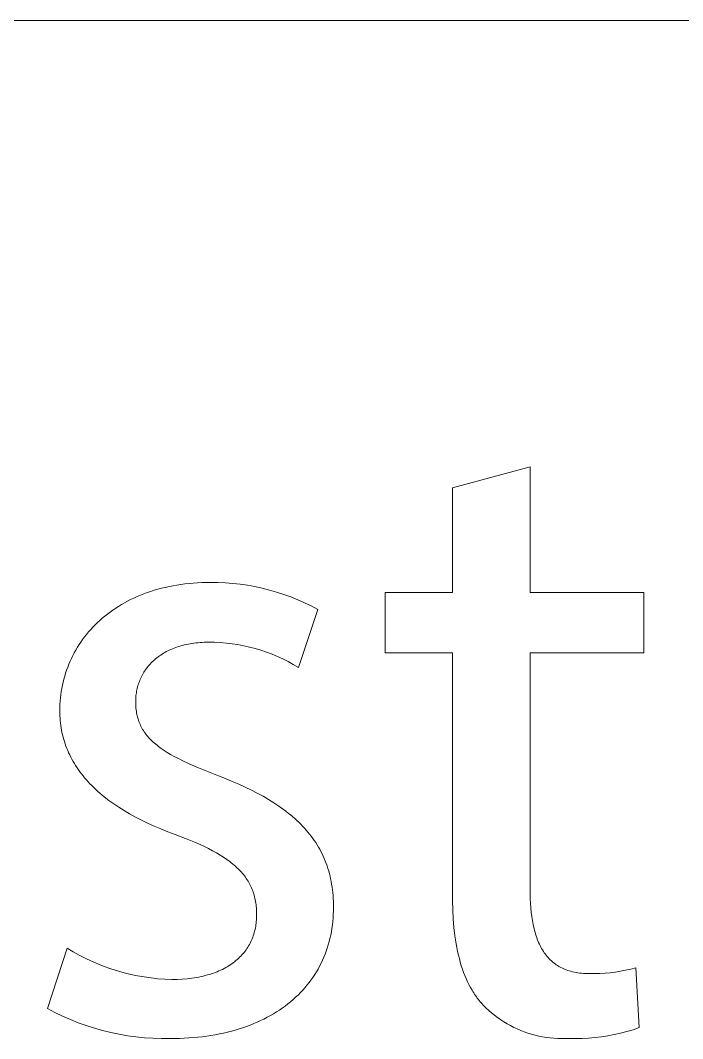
# Model space of a CAD drawing. Header units: millimetres. Extents: x -2163 to 4354, y -841 to 3711.
# Drawn here: x 3051.1 to 3098.9, y -732.8 to -659.2 of the extents above; entities that cross this region are included whole.
import ezdxf

# ---------------------------------------------------------------- set-up
doc = ezdxf.new("R2010")
doc.units = ezdxf.units.MM
doc.header["$MEASUREMENT"] = 0
doc.layers.add('Domyślny', color=7, linetype='Continuous', true_color=0x000000)

msp = doc.modelspace()

# ---------------------------------------------------------------- linework, layer by layer
at = {"layer": 'Domyślny', "color": 18, "lineweight": 15, "true_color": 0x000000}
for p, q in [((1891.209, -659.189), (4347.685, -659.189)), ((3082.286, -692.96), (3087.906, -691.463)), ((3087.906, -691.463), (3087.906, -700.534)), ((3082.286, -700.534), (3082.286, -692.96)), ((3060.228, -700.544), (3060.481, -700.457)), ((3060.481, -700.457), (3060.739, -700.376)), ((3060.739, -700.376), (3061.001, -700.3)), ((3061.001, -700.3), (3061.268, -700.229)), ((3061.268, -700.229), (3061.539, -700.163)), ((3061.539, -700.163), (3061.814, -700.102)), ((3061.814, -700.102), (3062.094, -700.047)), ((3062.094, -700.047), (3062.377, -699.998)), ((3062.377, -699.998), (3062.665, -699.953)), ((3062.665, -699.953), (3062.957, -699.915)), ((3062.957, -699.915), (3063.254, -699.882)), ((3063.254, -699.882), (3063.554, -699.855)), ((3063.554, -699.855), (3063.858, -699.834)), ((3063.858, -699.834), (3064.167, -699.819)), ((3064.167, -699.819), (3064.479, -699.81)), ((3064.479, -699.81), (3064.796, -699.807)), ((3064.796, -699.807), (3065.335, -699.812)), ((3065.335, -699.812), (3065.874, -699.836)), ((3065.874, -699.836), (3066.413, -699.877)), ((3066.413, -699.877), (3066.949, -699.937)), ((3066.949, -699.937), (3067.483, -700.015)), ((3067.483, -700.015), (3068.014, -700.111)), ((3068.014, -700.111), (3068.542, -700.225)), ((3068.542, -700.225), (3069.065, -700.357)), ((3069.065, -700.357), (3069.584, -700.506)), ((3069.584, -700.506), (3070.097, -700.673)), ((3058.581, -701.283), (3058.802, -701.163)), ((3058.802, -701.163), (3059.029, -701.048)), ((3059.029, -701.048), (3059.259, -700.938)), ((3059.259, -700.938), (3059.495, -700.832)), ((3059.495, -700.832), (3059.735, -700.731)), ((3059.735, -700.731), (3059.979, -700.635)), ((3059.979, -700.635), (3060.228, -700.544)), ((3070.097, -700.673), (3070.605, -700.856)), ((3070.605, -700.856), (3071.106, -701.057)), ((3071.106, -701.057), (3071.6, -701.275)), ((3077.425, -704.895), (3077.425, -700.534)), ((3077.425, -700.534), (3082.286, -700.534)), ((3087.906, -700.534), (3096.13, -700.534)), ((3096.13, -700.534), (3096.13, -704.895)), ((3057.351, -702.089), (3057.544, -701.944)), ((3057.544, -701.944), (3057.742, -701.804)), ((3057.742, -701.804), (3057.945, -701.667)), ((3057.945, -701.667), (3058.152, -701.535)), ((3058.152, -701.535), (3058.364, -701.407)), ((3058.364, -701.407), (3058.581, -701.283)), ((3072.564, -701.76), (3071.154, -705.948)), ((3071.6, -701.275), (3072.086, -701.509)), ((3072.086, -701.509), (3072.564, -701.76)), ((3056.46, -702.87), (3056.629, -702.706)), ((3056.629, -702.706), (3056.802, -702.546)), ((3056.802, -702.546), (3056.98, -702.39)), ((3056.98, -702.39), (3057.163, -702.238)), ((3057.163, -702.238), (3057.351, -702.089)), ((3055.838, -703.56), (3055.986, -703.382)), ((3055.986, -703.382), (3056.139, -703.208)), ((3056.139, -703.208), (3056.297, -703.037)), ((3056.297, -703.037), (3056.46, -702.87)), ((3055.299, -704.301), (3055.426, -704.111)), ((3055.426, -704.111), (3055.558, -703.924)), ((3055.558, -703.924), (3055.696, -703.74)), ((3055.696, -703.74), (3055.838, -703.56)), ((3063.603, -704.193), (3063.461, -704.214)), ((3063.748, -704.175), (3063.603, -704.193)), ((3063.895, -704.16), (3063.748, -704.175)), ((3064.045, -704.148), (3063.895, -704.16)), ((3064.196, -704.138), (3064.045, -704.148)), ((3064.35, -704.131), (3064.196, -704.138)), ((3064.507, -704.126), (3064.35, -704.131)), ((3064.665, -704.125), (3064.507, -704.126)), ((3065.092, -704.131), (3064.665, -704.125)), ((3065.518, -704.152), (3065.092, -704.131)), ((3065.943, -704.187), (3065.518, -704.152)), ((3066.367, -704.237), (3065.943, -704.187)), ((3054.844, -705.09), (3054.95, -704.889)), ((3054.95, -704.889), (3055.061, -704.69)), ((3055.061, -704.69), (3055.177, -704.494)), ((3055.177, -704.494), (3055.299, -704.301)), ((3061.398, -704.926), (3061.298, -704.987)), ((3061.5, -704.867), (3061.398, -704.926)), ((3061.604, -704.809), (3061.5, -704.867)), ((3061.711, -704.754), (3061.604, -704.809)), ((3061.821, -704.701), (3061.711, -704.754)), ((3061.933, -704.65), (3061.821, -704.701)), ((3062.047, -704.601), (3061.933, -704.65)), ((3062.164, -704.554), (3062.047, -704.601)), ((3062.283, -704.509), (3062.164, -704.554)), ((3062.404, -704.467), (3062.283, -704.509)), ((3062.528, -704.427), (3062.404, -704.467)), ((3062.654, -704.389), (3062.528, -704.427)), ((3062.783, -704.354), (3062.654, -704.389)), ((3062.914, -704.321), (3062.783, -704.354)), ((3063.047, -704.29), (3062.914, -704.321)), ((3063.182, -704.262), (3063.047, -704.29)), ((3063.32, -704.237), (3063.182, -704.262)), ((3063.461, -704.214), (3063.32, -704.237)), ((3066.789, -704.302), (3066.367, -704.237)), ((3067.208, -704.381), (3066.789, -704.302)), ((3067.624, -704.475), (3067.208, -704.381)), ((3068.037, -704.584), (3067.624, -704.475)), ((3068.445, -704.706), (3068.037, -704.584)), ((3068.85, -704.843), (3068.445, -704.706)), ((3069.249, -704.993), (3068.85, -704.843)), ((3082.286, -704.895), (3077.425, -704.895)), ((3082.286, -722.125), (3082.286, -704.895)), ((3096.13, -704.895), (3087.906, -704.895)), ((3087.906, -704.895), (3087.906, -721.93)), ((3054.56, -705.71), (3054.649, -705.501)), ((3054.649, -705.501), (3054.744, -705.294)), ((3054.744, -705.294), (3054.844, -705.09)), ((3060.511, -705.622), (3060.437, -705.701)), ((3060.589, -705.544), (3060.511, -705.622)), ((3060.669, -705.469), (3060.589, -705.544)), ((3060.751, -705.394), (3060.669, -705.469)), ((3060.836, -705.322), (3060.751, -705.394)), ((3060.924, -705.251), (3060.836, -705.322)), ((3061.013, -705.183), (3060.924, -705.251)), ((3061.106, -705.116), (3061.013, -705.183)), ((3061.201, -705.05), (3061.106, -705.116)), ((3061.298, -704.987), (3061.201, -705.05)), ((3069.643, -705.157), (3069.249, -704.993)), ((3070.03, -705.335), (3069.643, -705.157)), ((3070.412, -705.526), (3070.03, -705.335)), ((3070.786, -705.731), (3070.412, -705.526)), ((3054.258, -706.57), (3054.325, -706.352)), ((3054.325, -706.352), (3054.398, -706.135)), ((3054.398, -706.135), (3054.476, -705.922)), ((3054.476, -705.922), (3054.56, -705.71)), ((3059.929, -706.387), (3059.877, -706.479)), ((3059.984, -706.296), (3059.929, -706.387)), ((3060.041, -706.207), (3059.984, -706.296)), ((3060.1, -706.119), (3060.041, -706.207)), ((3060.162, -706.032), (3060.1, -706.119)), ((3060.227, -705.947), (3060.162, -706.032)), ((3060.294, -705.864), (3060.227, -705.947)), ((3060.364, -705.781), (3060.294, -705.864)), ((3060.437, -705.701), (3060.364, -705.781)), ((3071.154, -705.948), (3070.786, -705.731)), ((3054.092, -707.237), (3054.142, -707.013)), ((3054.142, -707.013), (3054.197, -706.79)), ((3054.197, -706.79), (3054.258, -706.57)), ((3059.621, -707.055), (3059.587, -707.155)), ((3059.657, -706.956), (3059.621, -707.055)), ((3059.696, -706.858), (3059.657, -706.956)), ((3059.737, -706.762), (3059.696, -706.858)), ((3059.781, -706.666), (3059.737, -706.762)), ((3059.828, -706.572), (3059.781, -706.666)), ((3059.877, -706.479), (3059.828, -706.572)), ((3053.977, -707.922), (3054.009, -707.692)), ((3054.009, -707.692), (3054.047, -707.464)), ((3054.047, -707.464), (3054.092, -707.237)), ((3059.441, -707.774), (3059.426, -707.88)), ((3059.459, -707.669), (3059.441, -707.774)), ((3059.479, -707.564), (3059.459, -707.669)), ((3059.502, -707.46), (3059.479, -707.564)), ((3059.528, -707.358), (3059.502, -707.46)), ((3059.556, -707.256), (3059.528, -707.358)), ((3059.587, -707.155), (3059.556, -707.256)), ((3053.914, -708.621), (3053.929, -708.386)), ((3053.929, -708.386), (3053.95, -708.153)), ((3053.95, -708.153), (3053.977, -707.922)), ((3059.394, -708.312), (3059.392, -708.422)), ((3059.392, -708.422), (3059.394, -708.544)), ((3059.398, -708.203), (3059.394, -708.312)), ((3059.394, -708.544), (3059.398, -708.664)), ((3059.405, -708.095), (3059.398, -708.203)), ((3059.414, -707.987), (3059.405, -708.095)), ((3059.426, -707.88), (3059.414, -707.987)), ((3053.902, -709.094), (3053.905, -708.857)), ((3053.904, -709.271), (3053.902, -709.094)), ((3053.91, -709.446), (3053.904, -709.271)), ((3053.905, -708.857), (3053.914, -708.621)), ((3059.398, -708.664), (3059.405, -708.781)), ((3059.405, -708.781), (3059.414, -708.897)), ((3059.414, -708.897), (3059.427, -709.011)), ((3059.427, -709.011), (3059.442, -709.123)), ((3059.442, -709.123), (3059.46, -709.233)), ((3059.46, -709.233), (3059.48, -709.342)), ((3059.48, -709.342), (3059.504, -709.448)), ((3053.92, -709.621), (3053.91, -709.446)), ((3053.934, -709.795), (3053.92, -709.621)), ((3053.952, -709.967), (3053.934, -709.795)), ((3053.973, -710.139), (3053.952, -709.967)), ((3059.504, -709.448), (3059.53, -709.553)), ((3059.53, -709.553), (3059.56, -709.656)), ((3059.56, -709.656), (3059.592, -709.757)), ((3059.592, -709.757), (3059.627, -709.857)), ((3059.627, -709.857), (3059.664, -709.955)), ((3059.664, -709.955), (3059.705, -710.052)), ((3059.705, -710.052), (3059.748, -710.147)), ((3053.999, -710.309), (3053.973, -710.139)), ((3054.029, -710.479), (3053.999, -710.309)), ((3054.063, -710.647), (3054.029, -710.479)), ((3054.1, -710.815), (3054.063, -710.647)), ((3054.142, -710.981), (3054.1, -710.815)), ((3059.748, -710.147), (3059.795, -710.241)), ((3059.795, -710.241), (3059.844, -710.333)), ((3059.844, -710.333), (3059.896, -710.424)), ((3059.896, -710.424), (3059.951, -710.514)), ((3059.951, -710.514), (3060.009, -710.602)), ((3060.009, -710.602), (3060.07, -710.689)), ((3060.07, -710.689), (3060.133, -710.775)), ((3060.133, -710.775), (3060.2, -710.859)), ((3054.188, -711.147), (3054.142, -710.981)), ((3054.237, -711.311), (3054.188, -711.147)), ((3054.291, -711.474), (3054.237, -711.311)), ((3054.349, -711.636), (3054.291, -711.474)), ((3060.2, -710.859), (3060.27, -710.943)), ((3060.27, -710.943), (3060.342, -711.025)), ((3060.342, -711.025), (3060.418, -711.107)), ((3060.418, -711.107), (3060.497, -711.187)), ((3060.497, -711.187), (3060.578, -711.267)), ((3060.578, -711.267), (3060.663, -711.346)), ((3060.663, -711.346), (3060.75, -711.423)), ((3060.75, -711.423), (3060.841, -711.5)), ((3060.841, -711.5), (3060.934, -711.576)), ((3054.411, -711.797), (3054.349, -711.636)), ((3054.477, -711.957), (3054.411, -711.797)), ((3054.546, -712.116), (3054.477, -711.957)), ((3054.62, -712.273), (3054.546, -712.116)), ((3054.698, -712.429), (3054.62, -712.273)), ((3060.934, -711.576), (3061.031, -711.652)), ((3061.031, -711.652), (3061.131, -711.727)), ((3061.131, -711.727), (3061.233, -711.801)), ((3061.233, -711.801), (3061.448, -711.947)), ((3061.448, -711.947), (3061.675, -712.091)), ((3061.675, -712.091), (3061.914, -712.234)), ((3061.914, -712.234), (3062.165, -712.375)), ((3054.78, -712.585), (3054.698, -712.429)), ((3054.867, -712.739), (3054.78, -712.585)), ((3054.957, -712.892), (3054.867, -712.739)), ((3055.051, -713.043), (3054.957, -712.892)), ((3062.165, -712.375), (3062.43, -712.515)), ((3062.43, -712.515), (3062.706, -712.654)), ((3062.706, -712.654), (3063.298, -712.932)), ((3063.298, -712.932), (3063.94, -713.21)), ((3055.149, -713.194), (3055.051, -713.043)), ((3055.252, -713.343), (3055.149, -713.194)), ((3055.358, -713.491), (3055.252, -713.343)), ((3055.469, -713.638), (3055.358, -713.491)), ((3055.584, -713.784), (3055.469, -713.638)), ((3063.94, -713.21), (3065.381, -713.781)), ((3055.703, -713.928), (3055.584, -713.784)), ((3055.826, -714.071), (3055.703, -713.928)), ((3055.953, -714.213), (3055.826, -714.071)), ((3056.084, -714.353), (3055.953, -714.213)), ((3056.219, -714.492), (3056.084, -714.353)), ((3056.359, -714.63), (3056.219, -714.492)), ((3065.381, -713.781), (3065.888, -713.979)), ((3065.888, -713.979), (3066.379, -714.18)), ((3066.379, -714.18), (3066.855, -714.386)), ((3066.855, -714.386), (3067.315, -714.596)), ((3056.503, -714.767), (3056.359, -714.63)), ((3056.65, -714.902), (3056.503, -714.767)), ((3056.802, -715.036), (3056.65, -714.902)), ((3056.959, -715.169), (3056.802, -715.036)), ((3057.119, -715.3), (3056.959, -715.169)), ((3067.315, -714.596), (3067.759, -714.811)), ((3067.759, -714.811), (3068.187, -715.031)), ((3068.187, -715.031), (3068.6, -715.256)), ((3057.452, -715.558), (3057.119, -715.3)), ((3057.802, -715.811), (3057.452, -715.558)), ((3058.169, -716.058), (3057.802, -715.811)), ((3068.6, -715.256), (3068.996, -715.486)), ((3068.996, -715.486), (3069.377, -715.723)), ((3069.377, -715.723), (3069.742, -715.965)), ((3069.742, -715.965), (3070.091, -716.213)), ((3058.553, -716.299), (3058.169, -716.058)), ((3058.953, -716.535), (3058.553, -716.299)), ((3059.371, -716.764), (3058.953, -716.535)), ((3070.091, -716.213), (3070.259, -716.34)), ((3070.259, -716.34), (3070.424, -716.468)), ((3070.424, -716.468), (3070.584, -716.598)), ((3070.584, -716.598), (3070.741, -716.73)), ((3059.805, -716.988), (3059.371, -716.764)), ((3060.257, -717.205), (3059.805, -716.988)), ((3060.726, -717.417), (3060.257, -717.205)), ((3061.212, -717.622), (3060.726, -717.417)), ((3070.741, -716.73), (3070.893, -716.863)), ((3070.893, -716.863), (3071.042, -716.999)), ((3071.042, -716.999), (3071.186, -717.135)), ((3071.186, -717.135), (3071.327, -717.274)), ((3071.327, -717.274), (3071.463, -717.415)), ((3071.463, -717.415), (3071.596, -717.557)), ((3061.715, -717.821), (3061.212, -717.622)), ((3062.235, -718.013), (3061.715, -717.821)), ((3063.002, -718.306), (3062.235, -718.013)), ((3071.596, -717.557), (3071.724, -717.702)), ((3071.724, -717.702), (3071.849, -717.848)), ((3071.849, -717.848), (3071.969, -717.996)), ((3071.969, -717.996), (3072.085, -718.147)), ((3072.085, -718.147), (3072.198, -718.299)), ((3063.71, -718.599), (3063.002, -718.306)), ((3064.042, -718.747), (3063.71, -718.599)), ((3064.359, -718.896), (3064.042, -718.747)), ((3064.662, -719.045), (3064.359, -718.896)), ((3072.198, -718.299), (3072.306, -718.453)), ((3072.306, -718.453), (3072.41, -718.61)), ((3072.41, -718.61), (3072.51, -718.768)), ((3072.51, -718.768), (3072.607, -718.929)), ((3064.951, -719.196), (3064.662, -719.045)), ((3065.227, -719.349), (3064.951, -719.196)), ((3065.489, -719.503), (3065.227, -719.349)), ((3065.737, -719.66), (3065.489, -719.503)), ((3072.607, -718.929), (3072.699, -719.092)), ((3072.699, -719.092), (3072.787, -719.257)), ((3072.787, -719.257), (3072.871, -719.424)), ((3072.871, -719.424), (3072.951, -719.594)), ((3072.951, -719.594), (3073.026, -719.766)), ((3065.972, -719.819), (3065.737, -719.66)), ((3066.084, -719.899), (3065.972, -719.819)), ((3066.193, -719.98), (3066.084, -719.899)), ((3066.299, -720.062), (3066.193, -719.98)), ((3066.402, -720.144), (3066.299, -720.062)), ((3066.501, -720.227), (3066.402, -720.144)), ((3066.598, -720.311), (3066.501, -720.227)), ((3066.691, -720.396), (3066.598, -720.311)), ((3073.026, -719.766), (3073.098, -719.94)), ((3073.098, -719.94), (3073.166, -720.117)), ((3073.166, -720.117), (3073.23, -720.295)), ((3073.23, -720.295), (3073.289, -720.477)), ((3066.781, -720.481), (3066.691, -720.396)), ((3066.868, -720.568), (3066.781, -720.481)), ((3066.952, -720.655), (3066.868, -720.568)), ((3067.033, -720.743), (3066.952, -720.655)), ((3067.11, -720.832), (3067.033, -720.743)), ((3067.185, -720.922), (3067.11, -720.832)), ((3067.257, -721.014), (3067.185, -720.922)), ((3067.325, -721.106), (3067.257, -721.014)), ((3067.391, -721.199), (3067.325, -721.106)), ((3073.289, -720.477), (3073.345, -720.661)), ((3073.345, -720.661), (3073.396, -720.847)), ((3073.396, -720.847), (3073.443, -721.036)), ((3073.443, -721.036), (3073.486, -721.227)), ((3067.454, -721.293), (3067.391, -721.199)), ((3067.514, -721.389), (3067.454, -721.293)), ((3067.571, -721.485), (3067.514, -721.389)), ((3067.625, -721.583), (3067.571, -721.485)), ((3067.676, -721.682), (3067.625, -721.583)), ((3067.725, -721.782), (3067.676, -721.682)), ((3067.77, -721.883), (3067.725, -721.782)), ((3073.486, -721.227), (3073.526, -721.421)), ((3073.526, -721.421), (3073.561, -721.617)), ((3073.561, -721.617), (3073.591, -721.816)), ((3073.591, -721.816), (3073.618, -722.018)), ((3067.813, -721.986), (3067.77, -721.883)), ((3067.853, -722.09), (3067.813, -721.986)), ((3067.891, -722.196), (3067.853, -722.09)), ((3067.925, -722.302), (3067.891, -722.196)), ((3067.957, -722.41), (3067.925, -722.302)), ((3067.986, -722.52), (3067.957, -722.41)), ((3068.013, -722.631), (3067.986, -722.52)), ((3073.618, -722.018), (3073.641, -722.223)), ((3073.641, -722.223), (3073.659, -722.43)), ((3073.659, -722.43), (3073.674, -722.64)), ((3082.293, -722.81), (3082.286, -722.125)), ((3087.906, -721.93), (3087.909, -722.291)), ((3087.909, -722.291), (3087.919, -722.642)), ((3068.037, -722.744), (3068.013, -722.631)), ((3068.058, -722.858), (3068.037, -722.744)), ((3068.077, -722.973), (3068.058, -722.858)), ((3068.093, -723.091), (3068.077, -722.973)), ((3068.107, -723.209), (3068.093, -723.091)), ((3068.118, -723.33), (3068.107, -723.209)), ((3068.126, -723.452), (3068.118, -723.33)), ((3073.674, -722.64), (3073.684, -722.852)), ((3073.684, -722.852), (3073.69, -723.068)), ((3073.692, -723.286), (3073.689, -723.545)), ((3073.69, -723.068), (3073.692, -723.286)), ((3082.315, -723.474), (3082.293, -722.81)), ((3087.919, -722.642), (3087.936, -722.984)), ((3087.936, -722.984), (3087.961, -723.315)), ((3087.961, -723.315), (3087.992, -723.636)), ((3068.132, -723.576), (3068.126, -723.452)), ((3068.136, -723.701), (3068.132, -723.576)), ((3068.132, -724.071), (3068.136, -723.95)), ((3068.137, -723.829), (3068.136, -723.701)), ((3068.136, -723.95), (3068.137, -723.829)), ((3073.664, -724.056), (3073.642, -724.308)), ((3073.68, -723.802), (3073.664, -724.056)), ((3073.689, -723.545), (3073.68, -723.802)), ((3082.352, -724.117), (3082.315, -723.474)), ((3087.992, -723.636), (3088.031, -723.947)), ((3088.031, -723.947), (3088.077, -724.247)), ((3068.021, -724.891), (3068.045, -724.777)), ((3068.045, -724.777), (3068.067, -724.662)), ((3068.067, -724.662), (3068.086, -724.545)), ((3068.086, -724.545), (3068.101, -724.428)), ((3068.101, -724.428), (3068.114, -724.31)), ((3068.114, -724.31), (3068.124, -724.191)), ((3068.124, -724.191), (3068.132, -724.071)), ((3073.614, -724.557), (3073.579, -724.804)), ((3073.642, -724.308), (3073.614, -724.557)), ((3082.406, -724.738), (3082.352, -724.117)), ((3082.476, -725.336), (3082.406, -724.738)), ((3088.077, -724.247), (3088.132, -724.537)), ((3088.132, -724.537), (3088.162, -724.678)), ((3088.162, -724.678), (3088.194, -724.816)), ((3067.812, -725.551), (3067.854, -725.444)), ((3067.854, -725.444), (3067.893, -725.335)), ((3067.893, -725.335), (3067.929, -725.226)), ((3067.929, -725.226), (3067.963, -725.115)), ((3067.963, -725.115), (3067.993, -725.004)), ((3067.993, -725.004), (3068.021, -724.891)), ((3073.438, -725.527), (3073.379, -725.762)), ((3073.491, -725.288), (3073.438, -725.527)), ((3073.538, -725.047), (3073.491, -725.288)), ((3073.579, -724.804), (3073.538, -725.047)), ((3082.518, -725.627), (3082.476, -725.336)), ((3088.194, -724.816), (3088.228, -724.952)), ((3088.228, -724.952), (3088.264, -725.085)), ((3088.264, -725.085), (3088.303, -725.215)), ((3088.303, -725.215), (3088.343, -725.343)), ((3088.343, -725.343), (3088.385, -725.467)), ((3088.385, -725.467), (3088.43, -725.589)), ((3053.012, -730.599), (3054.445, -726.237)), ((3054.445, -726.237), (3054.872, -726.495)), ((3067.368, -726.355), (3067.434, -726.26)), ((3067.434, -726.26), (3067.497, -726.163)), ((3067.497, -726.163), (3067.557, -726.065)), ((3067.557, -726.065), (3067.614, -725.965)), ((3067.614, -725.965), (3067.668, -725.863)), ((3067.668, -725.863), (3067.719, -725.76)), ((3067.719, -725.76), (3067.767, -725.656)), ((3067.767, -725.656), (3067.812, -725.551)), ((3073.243, -726.224), (3073.165, -726.451)), ((3073.314, -725.995), (3073.243, -726.224)), ((3073.379, -725.762), (3073.314, -725.995)), ((3082.564, -725.912), (3082.518, -725.627)), ((3082.614, -726.191), (3082.564, -725.912)), ((3082.669, -726.465), (3082.614, -726.191)), ((3088.43, -725.589), (3088.477, -725.709)), ((3088.477, -725.709), (3088.526, -725.825)), ((3088.526, -725.825), (3088.577, -725.939)), ((3088.577, -725.939), (3088.63, -726.05)), ((3088.63, -726.05), (3088.686, -726.158)), ((3088.686, -726.158), (3088.744, -726.263)), ((3088.744, -726.263), (3088.804, -726.366)), ((3054.872, -726.495), (3055.307, -726.738)), ((3055.307, -726.738), (3055.75, -726.966)), ((3055.75, -726.966), (3056.201, -727.18)), ((3066.731, -727.058), (3066.821, -726.976)), ((3066.821, -726.976), (3066.908, -726.893)), ((3066.908, -726.893), (3066.992, -726.808)), ((3066.992, -726.808), (3067.073, -726.721)), ((3067.073, -726.721), (3067.151, -726.632)), ((3067.151, -726.632), (3067.226, -726.541)), ((3067.226, -726.541), (3067.299, -726.449)), ((3067.299, -726.449), (3067.368, -726.355)), ((3072.993, -726.894), (3072.897, -727.111)), ((3073.082, -726.674), (3072.993, -726.894)), ((3073.165, -726.451), (3073.082, -726.674)), ((3082.729, -726.732), (3082.669, -726.465)), ((3082.793, -726.994), (3082.729, -726.732)), ((3082.862, -727.25), (3082.793, -726.994)), ((3088.804, -726.366), (3088.866, -726.465)), ((3088.866, -726.465), (3088.931, -726.562)), ((3088.931, -726.562), (3088.998, -726.656)), ((3088.998, -726.656), (3089.067, -726.747)), ((3089.067, -726.747), (3089.139, -726.835)), ((3089.139, -726.835), (3089.213, -726.92)), ((3089.213, -726.92), (3089.29, -727.002)), ((3089.29, -727.002), (3089.369, -727.081)), ((3056.201, -727.18), (3056.658, -727.378)), ((3056.658, -727.378), (3057.122, -727.56)), ((3057.122, -727.56), (3057.592, -727.727)), ((3057.592, -727.727), (3058.067, -727.878)), ((3065.659, -727.766), (3065.78, -727.704)), ((3065.78, -727.704), (3065.898, -727.641)), ((3065.898, -727.641), (3066.013, -727.575)), ((3066.013, -727.575), (3066.125, -727.507)), ((3066.125, -727.507), (3066.233, -727.438)), ((3066.233, -727.438), (3066.339, -727.366)), ((3066.339, -727.366), (3066.441, -727.292)), ((3066.441, -727.292), (3066.541, -727.216)), ((3066.541, -727.216), (3066.637, -727.138)), ((3066.637, -727.138), (3066.731, -727.058)), ((3072.576, -727.743), (3072.457, -727.947)), ((3072.689, -727.536), (3072.576, -727.743)), ((3072.796, -727.325), (3072.689, -727.536)), ((3072.897, -727.111), (3072.796, -727.325)), ((3082.936, -727.5), (3082.862, -727.25)), ((3083.015, -727.744), (3082.936, -727.5)), ((3083.098, -727.982), (3083.015, -727.744)), ((3089.369, -727.081), (3089.451, -727.158)), ((3089.451, -727.158), (3089.535, -727.231)), ((3089.535, -727.231), (3089.578, -727.267)), ((3089.578, -727.267), (3089.621, -727.301)), ((3089.621, -727.301), (3089.666, -727.336)), ((3089.666, -727.336), (3089.711, -727.369)), ((3089.711, -727.369), (3089.756, -727.401)), ((3089.756, -727.401), (3089.802, -727.433)), ((3089.802, -727.433), (3089.849, -727.464)), ((3089.849, -727.464), (3089.896, -727.495)), ((3089.896, -727.495), (3089.993, -727.553)), ((3089.993, -727.553), (3090.093, -727.608)), ((3090.093, -727.608), (3090.195, -727.661)), ((3090.195, -727.661), (3090.299, -727.71)), ((3090.299, -727.71), (3090.407, -727.756)), ((3095.181, -727.752), (3095.544, -727.659)), ((3095.544, -727.659), (3095.805, -731.977)), ((3058.067, -727.878), (3058.548, -728.012)), ((3058.548, -728.012), (3059.032, -728.131)), ((3059.032, -728.131), (3059.52, -728.233)), ((3059.52, -728.233), (3060.011, -728.318)), ((3060.011, -728.318), (3060.505, -728.387)), ((3060.505, -728.387), (3061.001, -728.44)), ((3061.001, -728.44), (3061.498, -728.475)), ((3061.498, -728.475), (3061.996, -728.494)), ((3062.382, -728.488), (3062.755, -728.47)), ((3062.755, -728.47), (3063.115, -728.441)), ((3063.115, -728.441), (3063.291, -728.422)), ((3063.291, -728.422), (3063.463, -728.4)), ((3063.463, -728.4), (3063.631, -728.376)), ((3063.631, -728.376), (3063.797, -728.349)), ((3063.797, -728.349), (3063.959, -728.319)), ((3063.959, -728.319), (3064.118, -728.287)), ((3064.118, -728.287), (3064.274, -728.252)), ((3064.274, -728.252), (3064.427, -728.214)), ((3064.427, -728.214), (3064.576, -728.174)), ((3064.576, -728.174), (3064.723, -728.131)), ((3064.723, -728.131), (3064.866, -728.086)), ((3064.866, -728.086), (3065.006, -728.039)), ((3065.006, -728.039), (3065.143, -727.989)), ((3065.143, -727.989), (3065.276, -727.936)), ((3065.276, -727.936), (3065.407, -727.882)), ((3065.407, -727.882), (3065.534, -727.825)), ((3065.534, -727.825), (3065.659, -727.766)), ((3072.202, -728.344), (3072.066, -728.538)), ((3072.333, -728.148), (3072.202, -728.344)), ((3072.457, -727.947), (3072.333, -728.148)), ((3083.187, -728.214), (3083.098, -727.982)), ((3083.281, -728.439), (3083.187, -728.214)), ((3083.38, -728.659), (3083.281, -728.439)), ((3090.407, -727.756), (3090.517, -727.799)), ((3090.517, -727.799), (3090.63, -727.839)), ((3090.63, -727.839), (3090.745, -727.876)), ((3090.745, -727.876), (3090.863, -727.909)), ((3090.863, -727.909), (3090.984, -727.94)), ((3090.984, -727.94), (3091.108, -727.967)), ((3091.108, -727.967), (3091.235, -727.991)), ((3091.235, -727.991), (3091.365, -728.012)), ((3091.365, -728.012), (3091.497, -728.03)), ((3091.497, -728.03), (3091.632, -728.045)), ((3091.632, -728.045), (3091.77, -728.056)), ((3091.77, -728.056), (3091.911, -728.064)), ((3091.911, -728.064), (3092.056, -728.069)), ((3092.056, -728.069), (3092.203, -728.071)), ((3092.203, -728.071), (3092.578, -728.073)), ((3092.578, -728.073), (3092.953, -728.063)), ((3092.953, -728.063), (3093.328, -728.041)), ((3093.328, -728.041), (3093.702, -728.007)), ((3093.702, -728.007), (3094.074, -727.961)), ((3094.074, -727.961), (3094.445, -727.903)), ((3094.445, -727.903), (3094.814, -727.833)), ((3094.814, -727.833), (3095.181, -727.752)), ((3061.996, -728.494), (3062.382, -728.488)), ((3071.624, -729.096), (3071.465, -729.275)), ((3071.777, -728.914), (3071.624, -729.096)), ((3071.925, -728.728), (3071.777, -728.914)), ((3072.066, -728.538), (3071.925, -728.728)), ((3083.485, -728.872), (3083.38, -728.659)), ((3083.595, -729.079), (3083.485, -728.872)), ((3083.71, -729.28), (3083.595, -729.079)), ((3070.773, -729.952), (3070.587, -730.111)), ((3070.955, -729.788), (3070.773, -729.952)), ((3071.13, -729.621), (3070.955, -729.788)), ((3071.3, -729.45), (3071.13, -729.621)), ((3071.465, -729.275), (3071.3, -729.45)), ((3083.77, -729.378), (3083.71, -729.28)), ((3083.831, -729.474), (3083.77, -729.378)), ((3083.894, -729.569), (3083.831, -729.474)), ((3083.957, -729.662), (3083.894, -729.569)), ((3084.023, -729.754), (3083.957, -729.662)), ((3084.09, -729.844), (3084.023, -729.754)), ((3084.158, -729.932), (3084.09, -729.844)), ((3084.227, -730.019), (3084.158, -729.932)), ((3053.557, -730.885), (3053.012, -730.599)), ((3069.994, -730.564), (3069.785, -730.706)), ((3070.197, -730.417), (3069.994, -730.564)), ((3070.395, -730.266), (3070.197, -730.417)), ((3070.587, -730.111), (3070.395, -730.266)), ((3084.299, -730.104), (3084.227, -730.019)), ((3084.371, -730.187), (3084.299, -730.104)), ((3084.445, -730.269), (3084.371, -730.187)), ((3084.521, -730.349), (3084.445, -730.269)), ((3084.715, -730.543), (3084.521, -730.349)), ((3084.916, -730.731), (3084.715, -730.543)), ((3054.11, -731.152), (3053.557, -730.885)), ((3054.673, -731.399), (3054.11, -731.152)), ((3055.244, -731.627), (3054.673, -731.399)), ((3068.663, -731.354), (3068.423, -731.47)), ((3068.898, -731.233), (3068.663, -731.354)), ((3069.128, -731.108), (3068.898, -731.233)), ((3069.352, -730.978), (3069.128, -731.108)), ((3069.571, -730.845), (3069.352, -730.978)), ((3069.785, -730.706), (3069.571, -730.845)), ((3085.124, -730.911), (3084.916, -730.731)), ((3085.337, -731.084), (3085.124, -730.911)), ((3085.556, -731.249), (3085.337, -731.084)), ((3085.781, -731.407), (3085.556, -731.249)), ((3086.011, -731.557), (3085.781, -731.407)), ((3055.822, -731.834), (3055.244, -731.627)), ((3056.408, -732.022), (3055.822, -731.834)), ((3056.999, -732.189), (3056.408, -732.022)), ((3066.596, -732.151), (3066.315, -732.229)), ((3066.872, -732.068), (3066.596, -732.151)), ((3067.143, -731.981), (3066.872, -732.068)), ((3067.41, -731.888), (3067.143, -731.981)), ((3067.671, -731.791), (3067.41, -731.888)), ((3067.926, -731.688), (3067.671, -731.791)), ((3068.177, -731.582), (3067.926, -731.688)), ((3068.423, -731.47), (3068.177, -731.582)), ((3086.247, -731.699), (3086.011, -731.557)), ((3086.487, -731.833), (3086.247, -731.699)), ((3086.731, -731.958), (3086.487, -731.833)), ((3086.98, -732.075), (3086.731, -731.958)), ((3087.232, -732.183), (3086.98, -732.075)), ((3095.359, -732.126), (3094.909, -732.26)), ((3095.805, -731.977), (3095.359, -732.126)), ((3057.596, -732.335), (3056.999, -732.189)), ((3058.198, -732.461), (3057.596, -732.335)), ((3058.803, -732.565), (3058.198, -732.461)), ((3059.412, -732.648), (3058.803, -732.565)), ((3060.024, -732.71), (3059.412, -732.648)), ((3060.637, -732.751), (3060.024, -732.71)), ((3061.251, -732.771), (3060.637, -732.751)), ((3061.866, -732.769), (3061.251, -732.771)), ((3062.559, -732.757), (3061.866, -732.769)), ((3063.233, -732.723), (3062.559, -732.757)), ((3063.562, -732.698), (3063.233, -732.723)), ((3063.888, -732.667), (3063.562, -732.698)), ((3064.208, -732.631), (3063.888, -732.667)), ((3064.524, -732.589), (3064.208, -732.631)), ((3064.834, -732.542), (3064.524, -732.589)), ((3065.14, -732.49), (3064.834, -732.542)), ((3065.441, -732.433), (3065.14, -732.49)), ((3065.737, -732.37), (3065.441, -732.433)), ((3066.029, -732.302), (3065.737, -732.37)), ((3066.315, -732.229), (3066.029, -732.302)), ((3087.488, -732.283), (3087.232, -732.183)), ((3087.748, -732.373), (3087.488, -732.283)), ((3088.01, -732.455), (3087.748, -732.373)), ((3088.275, -732.527), (3088.01, -732.455)), ((3088.542, -732.59), (3088.275, -732.527)), ((3088.812, -732.644), (3088.542, -732.59)), ((3089.083, -732.689), (3088.812, -732.644)), ((3089.355, -732.724), (3089.083, -732.689)), ((3089.629, -732.75), (3089.355, -732.724)), ((3089.903, -732.766), (3089.629, -732.75)), ((3090.178, -732.773), (3089.903, -732.766)), ((3090.452, -732.77), (3090.178, -732.773)), ((3090.727, -732.758), (3090.452, -732.77)), ((3091.197, -732.767), (3090.727, -732.758)), ((3091.666, -732.759), (3091.197, -732.767)), ((3092.136, -732.736), (3091.666, -732.759)), ((3092.604, -732.696), (3092.136, -732.736)), ((3093.07, -732.641), (3092.604, -732.696)), ((3093.535, -732.569), (3093.07, -732.641)), ((3093.996, -732.482), (3093.535, -732.569)), ((3094.455, -732.379), (3093.996, -732.482)), ((3094.909, -732.26), (3094.455, -732.379))]:
    msp.add_line(p, q, dxfattribs=at)

doc.saveas('drawing.dxf')
